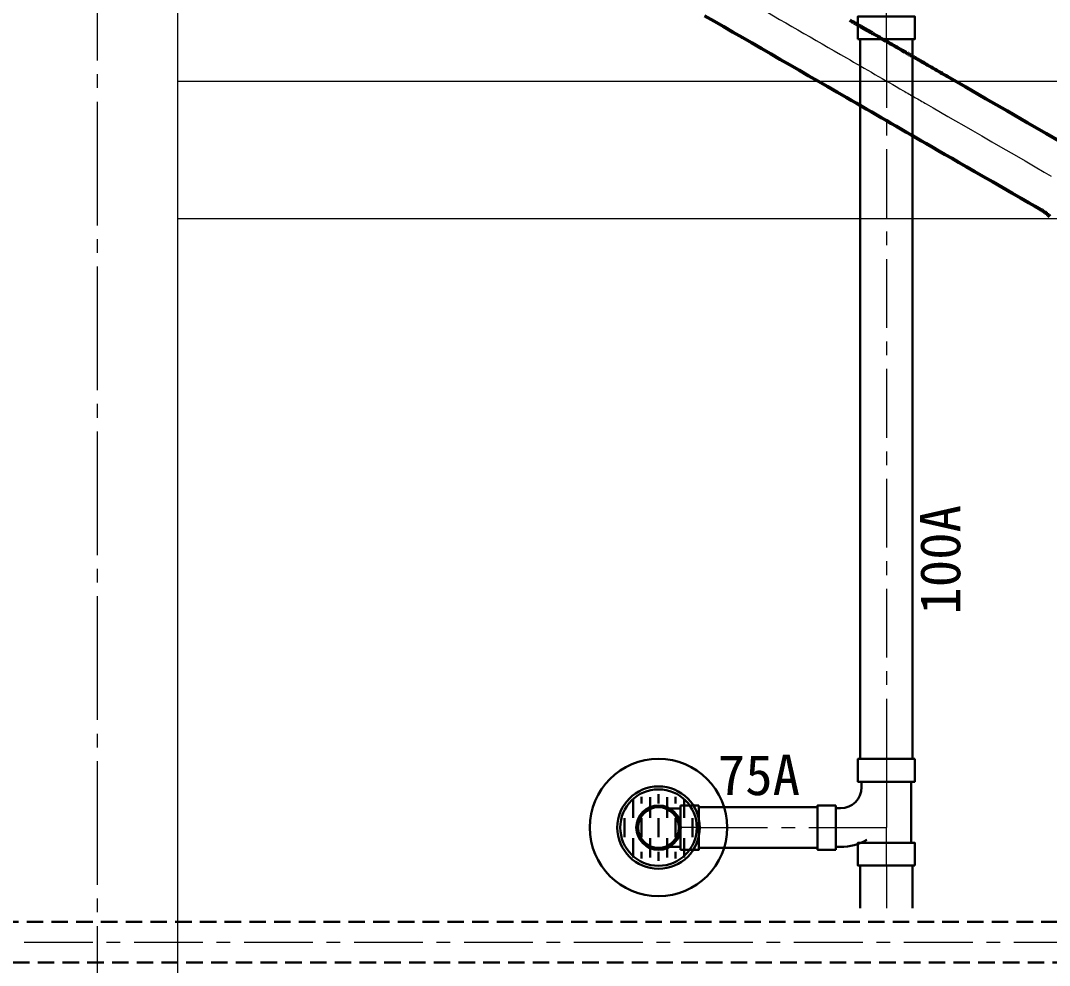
# Model space of a CAD drawing. Units: millimetres at full size. Extents: x -12803 to 120774, y -9413 to 101127.
# Drawn here: x 16043 to 18288, y 20315 to 22378 of the extents above; entities that cross this region are included whole.
import ezdxf
from ezdxf.enums import TextEntityAlignment as Align

# ---------------------------------------------------------------- set-up
doc = ezdxf.new("R2010")
doc.units = ezdxf.units.MM
doc.header["$LTSCALE"] = 30
for name, pattern in [('CHAIN1', [8, 5, -1, 1, -1]), ('CHAIN2', [12, 9, -1, 1, -1]), ('DASHED1', [1.8, 1.2, -0.6])]:
    doc.linetypes.add(name, pattern=pattern)
for name, color, linetype, lineweight in [('0-1_1-2', 7, 'Continuous', 15), ('0-9_1-1', 7, 'CHAIN2', 15), ('9-1_配管－汚水１：硬質塩ビ管（ＤＶ）', 2, 'Continuous', 30), ('9-B_ダクト－ＥＡ・丸ダクト：排気', 134, 'Continuous', 50)]:
    doc.layers.add(name, color=color, linetype=linetype, lineweight=lineweight)
doc.styles.add('ＭＳ ゴシック', font='')
doc.styles.get('ＭＳ ゴシック').set_extended_font_data('MS Gothic')

msp = doc.modelspace()

# ---------------------------------------------------------------- linework, layer by layer
at = {"layer": '0-1_1-2'}
for p, q in [((16385, 26371.26), (16385, 18871.26)), ((16385, 22246.26), (22035, 22246.26)), ((16385, 21946.26), (22035, 21946.26))]:
    msp.add_line(p, q, dxfattribs=at)
at = {"layer": '0-9_1-1'}
msp.add_line((16210, 31201.26), (16210, 12715.3), dxfattribs=at)
at = {"layer": '9-1_配管－汚水１：硬質塩ビ管（ＤＶ）', "color": 7, "linetype": 'CHAIN1', "lineweight": 15}
for p, q in [((17932.08, 22337.66), (17932.08, 22415.66)), ((17932.08, 22337.66), (17932.08, 20766.26)), ((17932.08, 20766.26), (17932.08, 20616.26)), ((17523, 20616.26), (17479.5, 20616.26)), ((17523, 20616.26), (17782.08, 20616.26)), ((17782.08, 20616.26), (17932.08, 20616.26)), ((17932.08, 20533.26), (17932.08, 20616.26)), ((17932.08, 20533.26), (17932.08, 20440.49)), ((15810.5, 20365.99), (19602.22, 20365.99))]:
    msp.add_line(p, q, dxfattribs=at)
at = {"layer": '9-1_配管－汚水１：硬質塩ビ管（ＤＶ）'}
for p, q in [((17875.08, 22337.66), (17875.08, 20766.26)), ((17989.08, 20766.26), (17989.08, 22337.66)), ((17878.18, 20704.59), (17878.18, 20716.26)), ((17985.98, 20716.26), (17985.98, 20583.26)), ((17379.33, 20679.13), (17379.33, 20637.38)), ((17397.89, 20668.89), (17397.89, 20683.53)), ((17416.44, 20682.68), (17416.44, 20637.38)), ((17435, 20668.89), (17435, 20688.89)), ((17453.56, 20682.68), (17453.56, 20637.38)), ((17472.11, 20668.89), (17472.11, 20683.53)), ((17490.67, 20679.13), (17490.67, 20637.38)), ((17416.44, 20651.26), (17416.44, 20654.99)), ((17453.56, 20651.26), (17453.56, 20654.99)), ((17483, 20658.26), (17459.25, 20658.26)), ((17483, 20664.76), (17523, 20664.76)), ((17483, 20664.76), (17483, 20623.21)), ((17782.08, 20660.76), (17523, 20660.76)), ((17822.08, 20567.76), (17822.08, 20664.76)), ((17831.94, 20658.35), (17822.08, 20658.35)), ((17360.78, 20637.14), (17360.78, 20595.39)), ((17397.89, 20637.14), (17397.89, 20595.39)), ((17435, 20637.14), (17435, 20595.39)), ((17472.11, 20637.14), (17472.11, 20595.39)), ((17509.22, 20637.14), (17509.22, 20595.39)), ((17379.33, 20592.99), (17379.33, 20551.24)), ((17416.44, 20592.99), (17416.44, 20551.24)), ((17453.56, 20592.99), (17453.56, 20551.24)), ((17483, 20567.76), (17483, 20609.32)), ((17490.67, 20592.99), (17490.67, 20551.24)), ((17416.44, 20581.26), (17416.44, 20577.53)), ((17453.56, 20581.26), (17453.56, 20577.53)), ((17483, 20574.26), (17459.25, 20574.26)), ((17523, 20571.76), (17782.08, 20571.76)), ((17832.05, 20573.95), (17822.08, 20573.95)), ((17878.18, 20583.26), (17878.18, 20583.71)), ((17397.89, 20563.64), (17397.89, 20549)), ((17435, 20563.64), (17435, 20543.64)), ((17472.11, 20563.64), (17472.11, 20549)), ((17875.08, 20533.26), (17875.08, 20440.49)), ((17989.08, 20440.49), (17989.08, 20533.26))]:
    msp.add_line(p, q, dxfattribs=at)
at = {"layer": '9-1_配管－汚水１：硬質塩ビ管（ＤＶ）', "linetype": 'DASHED1'}
for p, q in [((19602.22, 20410.49), (15810.5, 20410.49)), ((15810.5, 20321.49), (19602.22, 20321.49))]:
    msp.add_line(p, q, dxfattribs=at)
at = {"layer": '9-1_配管－汚水１：硬質塩ビ管（ＤＶ）'}
for points in [[(17870.08, 22337.66), (17994.08, 22337.66), (17994.08, 22387.66), (17870.08, 22387.66)], [(17994.08, 20766.26), (17870.08, 20766.26), (17870.08, 20716.26), (17994.08, 20716.26)], [(17994.08, 20533.26), (17870.08, 20533.26), (17870.08, 20583.26), (17994.08, 20583.26)]]:
    msp.add_lwpolyline(points, close=True, dxfattribs=at)
for points in [[(17523, 20664.76), (17523, 20567.76), (17483, 20567.76)], [(17822.08, 20567.76), (17782.08, 20567.76), (17782.08, 20664.76), (17822.08, 20664.76)]]:
    msp.add_lwpolyline(points, dxfattribs=at)
for radius in [150, 90, 83.5, 44.5]:
    msp.add_circle((17435, 20616.26), radius, dxfattribs=at)
for centre, radius, start, end in [((17831.94, 20704.59), 46.24, 270, 0), ((17435, 20616.26), 48.5, 90, 180), ((17435, 20616.26), 48.5, 270, 90), ((17435, 20616.26), 48.5, 180, 270), ((17832.05, 20689.55), 115.6, 270, 300)]:
    msp.add_arc(centre, radius, start, end, dxfattribs=at)
at = {"layer": '9-B_ダクト－ＥＡ・丸ダクト：排気', "color": 7, "linetype": 'CHAIN1', "lineweight": 15}
for points in [[(17632.93, 22419.41), (17646.19, 22411.76), (17659.45, 22404.1), (17672.71, 22396.45), (17685.97, 22388.79), (17699.23, 22381.14), (17712.49, 22373.48), (17725.75, 22365.83), (17739.01, 22358.17), (17752.27, 22350.52), (17765.53, 22342.86), (17778.78, 22335.2), (17792.04, 22327.55), (17805.3, 22319.89), (17818.56, 22312.24), (17831.82, 22304.58), (17845.08, 22296.93)], [(18019.08, 22196.47), (18034.49, 22187.57), (18050.14, 22178.54), (18066.27, 22169.23), (18083.12, 22159.5), (18100.93, 22149.22), (18119.93, 22138.25), (18140.37, 22126.45), (18162.48, 22113.68), (18186.27, 22099.94), (18210.78, 22085.79), (18234.81, 22071.91), (18257.16, 22059.01), (18276.64, 22047.76), (18292.05, 22038.86)]]:
    msp.add_lwpolyline(points, dxfattribs=at)
at = {"layer": '9-B_ダクト－ＥＡ・丸ダクト：排気'}
for points in [[(17535.54, 22389.04), (17556.17, 22377.13), (17576.81, 22365.21), (17597.45, 22353.3), (17618.08, 22341.38), (17638.72, 22329.47), (17659.35, 22317.56), (17679.99, 22305.64), (17700.63, 22293.73), (17721.26, 22281.81), (17741.9, 22269.9), (17762.54, 22257.98), (17783.17, 22246.07), (17803.81, 22234.15), (17824.45, 22222.24), (17845.08, 22210.33)], [(18019.08, 22283.07), (18021.98, 22281.4), (18024.88, 22279.72), (18027.77, 22278.05), (18030.66, 22276.39), (18033.55, 22274.72), (18036.42, 22273.06), (18039.28, 22271.41), (18042.14, 22269.76), (18044.98, 22268.12), (18047.81, 22266.48), (18050.65, 22264.85), (18053.5, 22263.2), (18056.37, 22261.54), (18059.27, 22259.87), (18062.21, 22258.17), (18065.19, 22256.45), (18104.9, 22233.52), (18149.42, 22207.82), (18195.64, 22181.13), (18240.46, 22155.25), (18280.75, 22131.99), (18313.41, 22113.13)], [(18019.08, 22109.87), (18032.45, 22102.15), (18046.03, 22094.31), (18060.04, 22086.23), (18074.67, 22077.78), (18090.15, 22068.84), (18106.67, 22059.3), (18124.47, 22049.03), (18143.73, 22037.9), (18164.36, 22025.99), (18185.62, 22013.71), (18206.47, 22001.67), (18225.88, 21990.46), (18242.81, 21980.68), (18256.23, 21972.94), (18265.1, 21967.82), (18268.38, 21965.93), (18268.38, 21965.93), (18268.38, 21965.93), (18268.38, 21965.93), (18268.38, 21965.93), (18268.38, 21965.93), (18268.38, 21965.93), (18268.38, 21965.93), (18268.38, 21965.93), (18268.44, 21965.9), (18268.96, 21965.58), (18269.92, 21964.98), (18271.22, 21964.15), (18272.77, 21963.17), (18274.45, 21962.09), (18276.16, 21960.96), (18277.81, 21959.85), (18279.22, 21958.86), (18280.49, 21957.93), (18281.67, 21957.04), (18282.76, 21956.18), (18283.78, 21955.34), (18284.77, 21954.5), (18285.74, 21953.64)], [(18285.74, 21953.64), (18286.71, 21952.77), (18287.71, 21951.86), (18288.73, 21950.93)]]:
    msp.add_lwpolyline(points, dxfattribs=at)
at = {"layer": '9-B_ダクト－ＥＡ・丸ダクト：排気', "linetype": 'DASHED1'}
for points in [[(17852.26, 22379.39), (17854.29, 22378.21), (17856.32, 22377.04), (17857.18, 22376.54), (17858.04, 22376.05), (17858.9, 22375.55), (17859.76, 22375.06), (17860.62, 22374.56), (17861.48, 22374.06), (17862.34, 22373.57), (17863.2, 22373.07), (17864.06, 22372.57), (17864.92, 22372.08), (17865.78, 22371.58), (17866.64, 22371.08), (17867.5, 22370.59), (17868.36, 22370.09), (17869.22, 22369.59), (17870.08, 22369.1), (17870.24, 22369.01), (17870.39, 22368.92), (17870.55, 22368.83), (17870.7, 22368.74), (17870.86, 22368.65), (17871.01, 22368.56), (17871.17, 22368.47), (17871.32, 22368.38), (17871.48, 22368.29), (17871.63, 22368.2), (17871.79, 22368.11), (17871.94, 22368.02), (17872.1, 22367.93), (17872.25, 22367.84), (17872.41, 22367.75)], [(17872.41, 22367.75), (17872.56, 22367.66), (17872.91, 22367.46), (17873.26, 22367.26), (17873.62, 22367.06), (17873.97, 22366.85), (17874.32, 22366.65), (17874.67, 22366.45), (17875.02, 22366.25), (17875.37, 22366.04), (17875.72, 22365.84), (17876.08, 22365.64), (17876.43, 22365.43), (17876.78, 22365.23), (17877.13, 22365.03), (17877.48, 22364.83), (17877.83, 22364.62), (17878.18, 22364.42), (17878.91, 22364), (17879.65, 22363.58), (17880.38, 22363.15), (17881.11, 22362.73), (17881.84, 22362.31), (17882.57, 22361.89), (17883.3, 22361.46), (17884.03, 22361.04), (17884.76, 22360.62), (17885.5, 22360.2), (17886.23, 22359.78), (17886.96, 22359.35), (17887.69, 22358.93), (17888.42, 22358.51), (17889.15, 22358.09), (17889.88, 22357.66), (17890.52, 22357.3), (17891.16, 22356.93), (17891.8, 22356.56), (17892.43, 22356.19), (17893.07, 22355.82), (17893.71, 22355.46)], [(17893.71, 22355.46), (17894.34, 22355.09), (17894.98, 22354.72), (17895.62, 22354.35), (17896.26, 22353.98), (17896.89, 22353.62), (17897.53, 22353.25), (17898.17, 22352.88), (17898.81, 22352.51), (17899.44, 22352.14), (17900.08, 22351.78), (17900.21, 22351.7), (17900.33, 22351.63), (17900.46, 22351.56), (17900.58, 22351.49), (17900.71, 22351.42), (17900.83, 22351.34), (17900.96, 22351.27), (17901.08, 22351.2), (17901.21, 22351.13), (17901.33, 22351.06), (17901.46, 22350.98), (17901.58, 22350.91), (17901.71, 22350.84), (17901.83, 22350.77), (17901.96, 22350.69), (17902.08, 22350.62), (17903.48, 22349.81), (17904.89, 22349), (17906.29, 22348.19), (17907.69, 22347.38), (17909.09, 22346.57), (17910.5, 22345.76), (17911.9, 22344.95), (17913.3, 22344.14), (17914.71, 22343.33), (17916.11, 22342.52), (17917.51, 22341.71), (17918.91, 22340.9), (17920.32, 22340.09)], [(17920.32, 22340.09), (17921.72, 22339.28), (17923.12, 22338.47), (17924.52, 22337.66), (17925, 22337.39), (17925.47, 22337.12), (17925.94, 22336.85), (17926.41, 22336.57), (17926.89, 22336.3), (17927.36, 22336.03), (17927.83, 22335.76), (17928.3, 22335.48), (17928.77, 22335.21), (17929.25, 22334.94), (17929.72, 22334.67), (17930.19, 22334.39), (17930.66, 22334.12), (17931.14, 22333.85), (17931.61, 22333.57), (17932.08, 22333.3), (17934.38, 22331.97), (17936.68, 22330.65), (17938.98, 22329.32), (17941.28, 22327.99), (17943.58, 22326.66), (17945.88, 22325.34), (17948.18, 22324.01), (17950.48, 22322.68), (17952.78, 22321.35), (17955.08, 22320.02), (17957.38, 22318.7), (17959.68, 22317.37), (17961.98, 22316.04), (17964.28, 22314.71), (17966.58, 22313.39), (17968.88, 22312.06), (17969.35, 22311.78), (17969.83, 22311.51), (17970.3, 22311.23), (17970.78, 22310.96)], [(17970.78, 22310.96), (17971.25, 22310.68), (17971.73, 22310.41), (17972.21, 22310.14), (17972.68, 22309.86), (17973.16, 22309.59), (17973.63, 22309.31), (17974.11, 22309.04), (17974.58, 22308.76), (17975.06, 22308.49), (17975.53, 22308.21), (17976.01, 22307.94), (17976.49, 22307.66), (17977.58, 22307.03), (17978.67, 22306.4), (17979.77, 22305.77), (17980.86, 22305.14), (17981.95, 22304.51), (17983.05, 22303.88), (17984.14, 22303.25), (17985.23, 22302.61), (17986.33, 22301.98), (17987.42, 22301.35), (17988.51, 22300.72), (17989.61, 22300.09), (17990.7, 22299.46), (17991.79, 22298.83), (17992.89, 22298.2), (17993.98, 22297.56), (17997.12, 22295.75), (18000.25, 22293.94), (18003.39, 22292.13), (18006.53, 22290.32), (18009.67, 22288.51), (18012.81, 22286.7), (18015.94, 22284.88), (18019.08, 22283.07)], [(17845.08, 22210.33), (17855.96, 22204.05), (17866.83, 22197.77), (17877.71, 22191.49), (17888.58, 22185.21), (17899.46, 22178.93), (17910.33, 22172.65), (17921.21, 22166.38), (17932.08, 22160.1), (17942.96, 22153.82), (17953.83, 22147.54), (17964.71, 22141.26), (17975.58, 22134.98), (17986.46, 22128.7), (17997.33, 22122.42), (18008.21, 22116.15), (18019.08, 22109.87)]]:
    msp.add_lwpolyline(points, dxfattribs=at)
at = {"layer": '9-B_ダクト－ＥＡ・丸ダクト：排気', "color": 7, "linetype": 'DASHED1', "lineweight": 15}
msp.add_lwpolyline([(17845.08, 22296.93), (17852.85, 22292.44), (17860.62, 22287.96), (17868.39, 22283.47), (17876.16, 22278.98), (17883.93, 22274.5), (17891.7, 22270.01), (17899.47, 22265.52), (17907.24, 22261.04), (17915.01, 22256.55), (17922.79, 22252.07), (17930.56, 22247.58), (17938.33, 22243.09), (17946.1, 22238.61), (17953.87, 22234.12), (17961.64, 22229.64), (17969.41, 22225.15), (17972.51, 22223.36), (17975.62, 22221.56), (17978.72, 22219.77), (17981.83, 22217.98), (17984.93, 22216.19), (17988.04, 22214.39), (17991.14, 22212.6), (17994.24, 22210.81), (17997.35, 22209.02), (18000.45, 22207.22), (18003.56, 22205.43), (18006.66, 22203.64), (18009.77, 22201.85), (18012.87, 22200.05), (18015.98, 22198.26), (18019.08, 22196.47)], dxfattribs=at)

# ---------------------------------------------------------------- texts
at = {"layer": '9-1_配管－汚水１：硬質塩ビ管（ＤＶ）', "color": 7, "style": 'ＭＳ ゴシック'}
msp.add_text('100A', height=87.98, rotation=90, dxfattribs=at).set_placement((18119.84, 21081.24), align=Align.BOTTOM_LEFT)
msp.add_text('75A', height=87.98, dxfattribs=at).set_placement((17564.24, 20660.76), align=Align.BOTTOM_LEFT)

doc.saveas('drawing.dxf')
